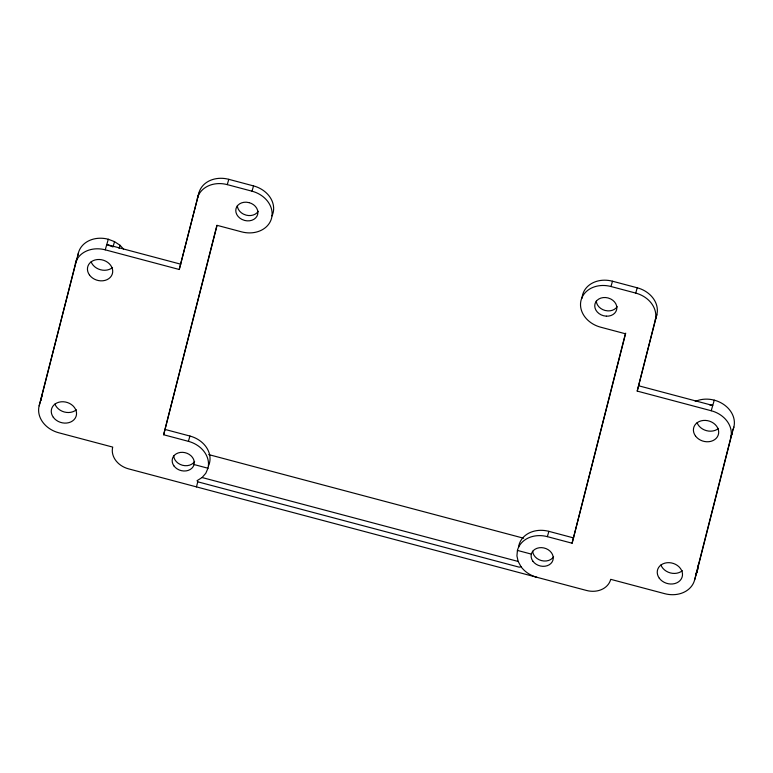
<?xml version="1.0" encoding="UTF-8"?>
<svg xmlns="http://www.w3.org/2000/svg" width="773" height="773" viewBox="0 0 773 773"><rect width="100%" height="100%" fill="white"/><g stroke="black" fill="none" stroke-linecap="round" stroke-linejoin="round"><path stroke-width="1.16" d="M76.653 260.501L76.846 258.308L40.669 400.559A25.615 20.977 16.1 0 1 41.346 398.472M78.179 255.206L78.382 253.013A25.615 20.977 16.1 0 1 108.297 239.253L114.53 241.64L119.989 245.263L123.574 249.09M625.715 333.144L572.097 543.216L547.352 536.646A25.615 20.977 16.1 0 0 517.427 550.415L516.934 555.903L518.161 561.459L521.021 566.715A25.615 20.977 16.1 0 0 537.003 577.325M697.681 569.324L694.618 579.905A25.615 20.977 16.1 0 1 664.703 593.674L610.709 579.335A20.716 16.967 16.1 0 1 586.514 590.466L128.55 468.853A20.716 16.967 16.1 0 1 112.713 447.094L58.729 432.764A25.615 20.977 16.1 0 1 39.143 405.854L78.382 253.013M75.319 263.603A25.615 20.977 16.1 0 1 105.244 249.834L179.249 269.487L198.864 193.095A25.615 20.977 16.1 0 1 228.789 179.326L253.534 185.907A25.615 20.977 16.1 0 1 271.999 215.918M179.249 269.487L198.864 193.095M521.021 566.715L519.234 567.169L197.762 481.811L197.067 480.69L202.072 477.53L205.792 473.279L207.976 468.235A25.615 20.977 16.1 0 0 188.399 441.335L163.644 434.755L216.913 225.291L241.669 231.871A25.615 20.977 16.1 0 0 271.594 218.102A25.615 20.977 16.1 0 0 252.008 191.192L227.262 184.621A25.615 20.977 16.1 0 0 197.337 198.39M163.644 434.755L216.952 225.851M196.468 486.893L197.762 481.811M572.097 543.216L625.376 333.762L600.621 327.182A25.615 20.977 16.1 0 1 581.045 300.272A25.615 20.977 16.1 0 1 610.97 286.512L635.715 293.083A25.615 20.977 16.1 0 1 655.291 319.993L637.213 391.09L711.218 410.743A25.615 20.977 16.1 0 1 730.804 437.653L694.618 579.905M637.213 391.09L656.828 314.698A25.615 20.977 16.1 0 0 637.242 287.788L612.496 281.217A25.615 20.977 16.1 0 0 582.069 298.252M39.143 405.854L42.196 395.264M105.244 249.834L108.297 239.253M114.53 241.64L113.003 246.935L106.771 244.539L180.776 264.192M119.071 248.433L119.989 245.263M227.262 184.621L228.789 179.326M252.008 191.192L253.534 185.907M188.399 441.335L189.926 436.04L165.171 429.469M610.97 286.512L612.496 281.217M547.352 536.646L548.878 531.351L573.634 537.931M635.715 293.083L637.242 287.788M655.291 319.993L656.828 314.698M711.218 410.743L714.271 400.163M730.804 437.653L733.857 427.073M638.74 385.804L712.745 405.458A25.615 20.977 16.1 0 0 709.469 404.772M208.691 454.592L523.611 538.211M194.052 464.544L207.976 468.235M517.427 550.415L531.351 554.106M202.072 477.53L518.161 561.459M76.372 409.767A12.803 10.493 16.1 0 1 54.941 404.076M112.558 267.516A12.803 10.493 16.1 0 1 91.117 261.825M194.622 461.452A11.209 9.179 16.1 0 1 182.486 465.269A11.209 9.179 16.1 0 1 173.703 455.896M518.548 547.274A25.615 20.977 16.1 0 1 548.878 531.351M553.584 556.773A11.209 9.179 16.1 0 1 541.448 560.589A11.209 9.179 16.1 0 1 532.665 551.217M617.192 306.639A11.209 9.179 16.1 0 1 607.936 310.891L605.056 310.456A11.209 9.179 16.1 0 1 596.273 301.084M731.21 435.47A25.615 20.977 16.1 0 0 732.331 432.358L696.154 574.61A25.615 20.977 16.1 0 0 696.657 571.353M695.256 401.467A25.615 20.977 16.1 0 1 724.948 405.361A25.615 20.977 16.1 0 1 732.736 430.175M698.212 564.947A25.615 20.977 16.1 0 1 696.058 573.411M682.346 570.677A12.803 10.493 16.1 0 1 660.915 564.986M718.532 428.426A12.803 10.493 16.1 0 1 697.091 422.734M258.24 211.319A11.209 9.179 16.1 0 1 246.104 215.136L243.379 214.092A11.209 9.179 16.1 0 1 237.321 205.763M189.926 436.04A25.615 20.977 16.1 0 1 208.391 466.051M249.099 202.632L246.22 202.197A11.209 9.179 16.1 0 0 236.007 208.652A11.209 9.179 16.1 0 0 241.852 219.377L244.577 220.431A11.209 9.179 16.1 0 0 257.67 214.411A11.209 9.179 16.1 0 0 249.099 202.632M606.409 316.186L603.529 315.742A11.209 9.179 16.1 0 1 594.968 303.973A11.209 9.179 16.1 0 1 608.051 297.953L610.786 298.996A11.209 9.179 16.1 0 1 616.622 309.722A11.209 9.179 16.1 0 1 606.409 316.186M53.318 417.294A12.803 10.493 16.1 0 0 75.184 418.232A12.803 10.493 16.1 0 0 63.193 401.747A12.803 10.493 16.1 0 0 53.318 417.294M89.494 275.033A12.803 10.493 16.1 0 0 111.36 275.98A12.803 10.493 16.1 0 0 99.369 259.496A12.803 10.493 16.1 0 0 89.494 275.033M173.964 465.926A11.209 9.179 16.1 0 0 193.095 466.747A11.209 9.179 16.1 0 0 182.602 452.331A11.209 9.179 16.1 0 0 173.964 465.926M532.926 561.246A11.209 9.179 16.1 0 0 552.057 562.068A11.209 9.179 16.1 0 0 541.564 547.642A11.209 9.179 16.1 0 0 532.926 561.246M659.292 578.204A12.803 10.493 16.1 0 0 681.158 579.141A12.803 10.493 16.1 0 0 669.167 562.667A12.803 10.493 16.1 0 0 659.292 578.204M695.468 435.953A12.803 10.493 16.1 0 0 717.334 436.89A12.803 10.493 16.1 0 0 705.343 420.406A12.803 10.493 16.1 0 0 695.468 435.953"/></g></svg>
